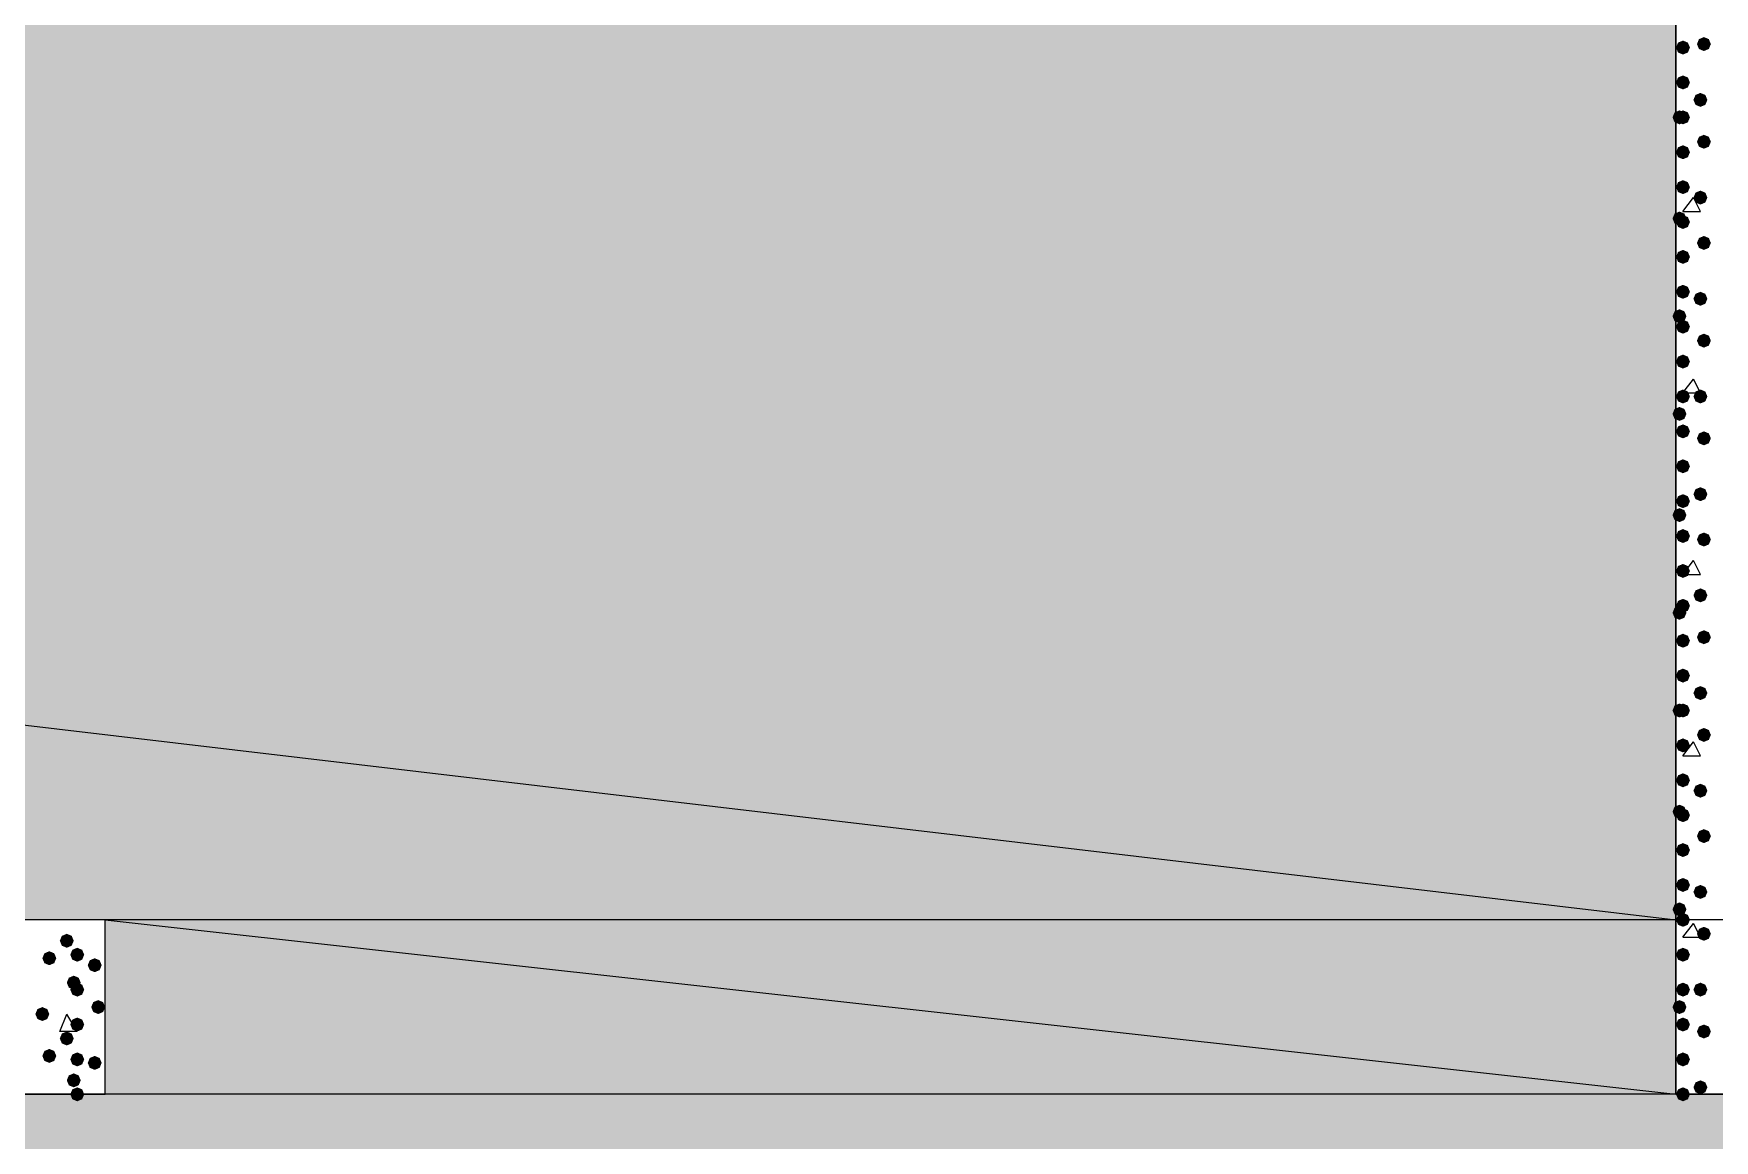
# Model space of a CAD drawing. Header units: millimetres. Extents: x 0 to 420, y 0 to 297.
# Drawn here: x 174.86 to 195.24, y 105.19 to 118.62 of the extents above; entities that cross this region are included whole.
import ezdxf

# ---------------------------------------------------------------- set-up
doc = ezdxf.new("R2010")
doc.units = ezdxf.units.MM
doc.layers.get('0').update_dxf_attribs({"linetype": 'CONTINUOUS'})

msp = doc.modelspace()

# ---------------------------------------------------------------- hatches: boundary and pattern name
at = {"true_color": 0x000008}
h = msp.add_hatch(color=0, dxfattribs=at)
h.paths.add_polyline_path([(194.775667, 126.915333), (33.401, 126.915333), (194.775667, 107.865333)], flags=0)
h.paths.add_polyline_path([(33.401, 126.915333), (194.775667, 107.865333), (33.401, 107.865333)], flags=0)
for points in [[(194.945, 118.448667), (194.920129, 118.388871), (194.860333, 118.364), (194.800538, 118.388871), (194.775667, 118.448667), (194.800537, 118.508462), (194.860333, 118.533333), (194.920129, 118.508463)], [(195.199, 118.491), (195.174129, 118.431204), (195.114333, 118.406333), (195.054538, 118.431204), (195.029667, 118.491), (195.054537, 118.550796), (195.114333, 118.575667), (195.174129, 118.550796)], [(194.945, 118.025333), (194.920129, 117.965538), (194.860333, 117.940667), (194.800538, 117.965538), (194.775667, 118.025333), (194.800537, 118.085129), (194.860333, 118.11), (194.920129, 118.085129)], [(195.156667, 117.813667), (195.131796, 117.753871), (195.072, 117.729), (195.012204, 117.753871), (194.987333, 117.813667), (195.012204, 117.873462), (195.072, 117.898333), (195.131796, 117.873463)], [(194.902667, 117.602), (194.877796, 117.542204), (194.818, 117.517333), (194.758204, 117.542204), (194.733333, 117.602), (194.758204, 117.661796), (194.818, 117.686667), (194.877796, 117.661796)], [(194.945, 117.602), (194.920129, 117.542204), (194.860333, 117.517333), (194.800538, 117.542204), (194.775667, 117.602), (194.800537, 117.661796), (194.860333, 117.686667), (194.920129, 117.661796)], [(194.945, 117.178667), (194.920129, 117.118871), (194.860333, 117.094), (194.800538, 117.118871), (194.775667, 117.178667), (194.800537, 117.238462), (194.860333, 117.263333), (194.920129, 117.238463)], [(195.199, 117.305667), (195.174129, 117.245871), (195.114333, 117.221), (195.054538, 117.245871), (195.029667, 117.305667), (195.054537, 117.365462), (195.114333, 117.390333), (195.174129, 117.365463)], [(194.945, 116.755333), (194.920129, 116.695538), (194.860333, 116.670667), (194.800538, 116.695538), (194.775667, 116.755333), (194.800537, 116.815129), (194.860333, 116.84), (194.920129, 116.815129)], [(195.156667, 116.628333), (195.131796, 116.568537), (195.072, 116.543667), (195.012204, 116.568537), (194.987333, 116.628333), (195.012204, 116.688129), (195.072, 116.713), (195.131796, 116.688129)], [(194.902667, 116.374333), (194.877796, 116.314537), (194.818, 116.289667), (194.758204, 116.314537), (194.733333, 116.374333), (194.758204, 116.434129), (194.818, 116.459), (194.877796, 116.434129)], [(194.945, 116.332), (194.920129, 116.272204), (194.860333, 116.247333), (194.800538, 116.272204), (194.775667, 116.332), (194.800537, 116.391796), (194.860333, 116.416667), (194.920129, 116.391796)], [(194.945, 115.908667), (194.920129, 115.848871), (194.860333, 115.824), (194.800538, 115.848871), (194.775667, 115.908667), (194.800537, 115.968462), (194.860333, 115.993333), (194.920129, 115.968463)], [(195.199, 116.078), (195.174129, 116.018204), (195.114333, 115.993333), (195.054538, 116.018204), (195.029667, 116.078), (195.054537, 116.137796), (195.114333, 116.162667), (195.174129, 116.137796)], [(194.945, 115.485333), (194.920129, 115.425538), (194.860333, 115.400667), (194.800538, 115.425538), (194.775667, 115.485333), (194.800537, 115.545129), (194.860333, 115.57), (194.920129, 115.545129)], [(195.156667, 115.400667), (195.131796, 115.340871), (195.072, 115.316), (195.012204, 115.340871), (194.987333, 115.400667), (195.012204, 115.460462), (195.072, 115.485333), (195.131796, 115.460463)], [(194.902667, 115.189), (194.877796, 115.129204), (194.818, 115.104333), (194.758204, 115.129204), (194.733333, 115.189), (194.758204, 115.248796), (194.818, 115.273667), (194.877796, 115.248796)], [(194.945, 115.062), (194.920129, 115.002204), (194.860333, 114.977333), (194.800538, 115.002204), (194.775667, 115.062), (194.800537, 115.121796), (194.860333, 115.146667), (194.920129, 115.121796)], [(195.199, 114.892667), (195.174129, 114.832871), (195.114333, 114.808), (195.054538, 114.832871), (195.029667, 114.892667), (195.054537, 114.952462), (195.114333, 114.977333), (195.174129, 114.952463)], [(194.945, 114.638667), (194.920129, 114.578871), (194.860333, 114.554), (194.800538, 114.578871), (194.775667, 114.638667), (194.800537, 114.698462), (194.860333, 114.723333), (194.920129, 114.698463)], [(194.945, 114.215333), (194.920129, 114.155538), (194.860333, 114.130667), (194.800538, 114.155538), (194.775667, 114.215333), (194.800537, 114.275129), (194.860333, 114.3), (194.920129, 114.275129)], [(195.156667, 114.215333), (195.131796, 114.155538), (195.072, 114.130667), (195.012204, 114.155538), (194.987333, 114.215333), (195.012204, 114.275129), (195.072, 114.3), (195.131796, 114.275129)], [(194.902667, 114.003667), (194.877796, 113.943871), (194.818, 113.919), (194.758204, 113.943871), (194.733333, 114.003667), (194.758204, 114.063462), (194.818, 114.088333), (194.877796, 114.063463)], [(194.945, 113.792), (194.920129, 113.732204), (194.860333, 113.707333), (194.800538, 113.732204), (194.775667, 113.792), (194.800537, 113.851796), (194.860333, 113.876667), (194.920129, 113.851796)], [(195.199, 113.707333), (195.174129, 113.647538), (195.114333, 113.622667), (195.054538, 113.647538), (195.029667, 113.707333), (195.054537, 113.767129), (195.114333, 113.792), (195.174129, 113.767129)], [(194.945, 113.368667), (194.920129, 113.308871), (194.860333, 113.284), (194.800538, 113.308871), (194.775667, 113.368667), (194.800537, 113.428462), (194.860333, 113.453333), (194.920129, 113.428463)], [(194.945, 112.945333), (194.920129, 112.885538), (194.860333, 112.860667), (194.800538, 112.885538), (194.775667, 112.945333), (194.800537, 113.005129), (194.860333, 113.03), (194.920129, 113.005129)], [(195.156667, 113.03), (195.131796, 112.970204), (195.072, 112.945333), (195.012204, 112.970204), (194.987333, 113.03), (195.012204, 113.089796), (195.072, 113.114667), (195.131796, 113.089796)], [(194.902667, 112.776), (194.877796, 112.716204), (194.818, 112.691333), (194.758204, 112.716204), (194.733333, 112.776), (194.758204, 112.835796), (194.818, 112.860667), (194.877796, 112.835796)], [(194.945, 112.522), (194.920129, 112.462204), (194.860333, 112.437333), (194.800538, 112.462204), (194.775667, 112.522), (194.800537, 112.581796), (194.860333, 112.606667), (194.920129, 112.581796)], [(195.199, 112.479667), (195.174129, 112.419871), (195.114333, 112.395), (195.054538, 112.419871), (195.029667, 112.479667), (195.054537, 112.539462), (195.114333, 112.564333), (195.174129, 112.539463)], [(194.945, 112.098667), (194.920129, 112.038871), (194.860333, 112.014), (194.800538, 112.038871), (194.775667, 112.098667), (194.800537, 112.158462), (194.860333, 112.183333), (194.920129, 112.158463)], [(194.945, 111.675333), (194.920129, 111.615538), (194.860333, 111.590667), (194.800538, 111.615538), (194.775667, 111.675333), (194.800537, 111.735129), (194.860333, 111.76), (194.920129, 111.735129)], [(195.156667, 111.802333), (195.131796, 111.742537), (195.072, 111.717667), (195.012204, 111.742537), (194.987333, 111.802333), (195.012204, 111.862129), (195.072, 111.887), (195.131796, 111.862129)], [(194.902667, 111.590667), (194.877796, 111.530871), (194.818, 111.506), (194.758204, 111.530871), (194.733333, 111.590667), (194.758204, 111.650462), (194.818, 111.675333), (194.877796, 111.650463)], [(194.945, 111.252), (194.920129, 111.192204), (194.860333, 111.167333), (194.800538, 111.192204), (194.775667, 111.252), (194.800537, 111.311796), (194.860333, 111.336667), (194.920129, 111.311796)], [(195.199, 111.294333), (195.174129, 111.234537), (195.114333, 111.209667), (195.054538, 111.234537), (195.029667, 111.294333), (195.054537, 111.354129), (195.114333, 111.379), (195.174129, 111.354129)], [(194.945, 110.828667), (194.920129, 110.768871), (194.860333, 110.744), (194.800538, 110.768871), (194.775667, 110.828667), (194.800537, 110.888462), (194.860333, 110.913333), (194.920129, 110.888463)], [(195.156667, 110.617), (195.131796, 110.557204), (195.072, 110.532333), (195.012204, 110.557204), (194.987333, 110.617), (195.012204, 110.676796), (195.072, 110.701667), (195.131796, 110.676796)], [(194.902667, 110.405333), (194.877796, 110.345538), (194.818, 110.320667), (194.758204, 110.345538), (194.733333, 110.405333), (194.758204, 110.465129), (194.818, 110.49), (194.877796, 110.465129)], [(194.945, 110.405333), (194.920129, 110.345538), (194.860333, 110.320667), (194.800538, 110.345538), (194.775667, 110.405333), (194.800537, 110.465129), (194.860333, 110.49), (194.920129, 110.465129)], [(195.199, 110.109), (195.174129, 110.049204), (195.114333, 110.024333), (195.054538, 110.049204), (195.029667, 110.109), (195.054537, 110.168796), (195.114333, 110.193667), (195.174129, 110.168796)], [(194.945, 109.982), (194.920129, 109.922204), (194.860333, 109.897333), (194.800538, 109.922204), (194.775667, 109.982), (194.800537, 110.041796), (194.860333, 110.066667), (194.920129, 110.041796)], [(194.945, 109.558667), (194.920129, 109.498871), (194.860333, 109.474), (194.800538, 109.498871), (194.775667, 109.558667), (194.800537, 109.618462), (194.860333, 109.643333), (194.920129, 109.618463)], [(195.156667, 109.431667), (195.131796, 109.371871), (195.072, 109.347), (195.012204, 109.371871), (194.987333, 109.431667), (195.012204, 109.491462), (195.072, 109.516333), (195.131796, 109.491463)], [(194.902667, 109.177667), (194.877796, 109.117871), (194.818, 109.093), (194.758204, 109.117871), (194.733333, 109.177667), (194.758204, 109.237462), (194.818, 109.262333), (194.877796, 109.237463)], [(194.945, 109.135333), (194.920129, 109.075538), (194.860333, 109.050667), (194.800538, 109.075538), (194.775667, 109.135333), (194.800537, 109.195129), (194.860333, 109.22), (194.920129, 109.195129)], [(195.199, 108.881333), (195.174129, 108.821537), (195.114333, 108.796667), (195.054538, 108.821537), (195.029667, 108.881333), (195.054537, 108.941129), (195.114333, 108.966), (195.174129, 108.941129)], [(194.945, 108.712), (194.920129, 108.652204), (194.860333, 108.627333), (194.800538, 108.652204), (194.775667, 108.712), (194.800537, 108.771796), (194.860333, 108.796667), (194.920129, 108.771796)], [(194.945, 108.288667), (194.920129, 108.228871), (194.860333, 108.204), (194.800538, 108.228871), (194.775667, 108.288667), (194.800537, 108.348462), (194.860333, 108.373333), (194.920129, 108.348463)], [(195.156667, 108.204), (195.131796, 108.144204), (195.072, 108.119333), (195.012204, 108.144204), (194.987333, 108.204), (195.012204, 108.263796), (195.072, 108.288667), (195.131796, 108.263796)], [(194.902667, 107.992333), (194.877796, 107.932538), (194.818, 107.907667), (194.758204, 107.932538), (194.733333, 107.992333), (194.758204, 108.052129), (194.818, 108.077), (194.877796, 108.052129)], [(194.945, 107.865333), (194.920129, 107.805538), (194.860333, 107.780667), (194.800538, 107.805538), (194.775667, 107.865333), (194.800537, 107.925129), (194.860333, 107.95), (194.920129, 107.925129)]]:
    msp.add_hatch(color=0, dxfattribs=at).paths.add_polyline_path(points, flags=0)
h = msp.add_hatch(color=0, dxfattribs=at)
h.paths.add_polyline_path([(194.775667, 107.865333), (175.725667, 107.865333), (194.775667, 105.748667)], flags=0)
h.paths.add_polyline_path([(175.725667, 107.865333), (194.775667, 105.748667), (175.725667, 105.748667)], flags=0)
at = {"true_color": 0x000007}
for points in [[(175.344667, 107.611333), (175.319796, 107.551537), (175.26, 107.526667), (175.200204, 107.551537), (175.175333, 107.611333), (175.200204, 107.671129), (175.26, 107.696), (175.319796, 107.671129)], [(195.199, 107.696), (195.174129, 107.636204), (195.114333, 107.611333), (195.054538, 107.636204), (195.029667, 107.696), (195.054537, 107.755796), (195.114333, 107.780667), (195.174129, 107.755796)], [(175.133, 107.399667), (175.108129, 107.339871), (175.048333, 107.315), (174.988538, 107.339871), (174.963667, 107.399667), (174.988537, 107.459462), (175.048333, 107.484333), (175.108129, 107.459463)], [(175.471667, 107.442), (175.446796, 107.382204), (175.387, 107.357333), (175.327204, 107.382204), (175.302333, 107.442), (175.327204, 107.501796), (175.387, 107.526667), (175.446796, 107.501796)], [(194.945, 107.442), (194.920129, 107.382204), (194.860333, 107.357333), (194.800538, 107.382204), (194.775667, 107.442), (194.800537, 107.501796), (194.860333, 107.526667), (194.920129, 107.501796)], [(175.683333, 107.315), (175.658462, 107.255204), (175.598667, 107.230333), (175.538871, 107.255204), (175.514, 107.315), (175.538871, 107.374796), (175.598667, 107.399667), (175.658462, 107.374796)], [(175.429333, 107.103333), (175.404462, 107.043538), (175.344667, 107.018667), (175.284871, 107.043538), (175.26, 107.103333), (175.284871, 107.163129), (175.344667, 107.188), (175.404462, 107.163129)], [(175.471667, 107.018667), (175.446796, 106.958871), (175.387, 106.934), (175.327204, 106.958871), (175.302333, 107.018667), (175.327204, 107.078462), (175.387, 107.103333), (175.446796, 107.078463)], [(194.945, 107.018667), (194.920129, 106.958871), (194.860333, 106.934), (194.800538, 106.958871), (194.775667, 107.018667), (194.800537, 107.078462), (194.860333, 107.103333), (194.920129, 107.078463)], [(195.156667, 107.018667), (195.131796, 106.958871), (195.072, 106.934), (195.012204, 106.958871), (194.987333, 107.018667), (195.012204, 107.078462), (195.072, 107.103333), (195.131796, 107.078463)], [(175.725667, 106.807), (175.700796, 106.747204), (175.641, 106.722333), (175.581204, 106.747204), (175.556333, 106.807), (175.581204, 106.866796), (175.641, 106.891667), (175.700796, 106.866796)], [(194.902667, 106.807), (194.877796, 106.747204), (194.818, 106.722333), (194.758204, 106.747204), (194.733333, 106.807), (194.758204, 106.866796), (194.818, 106.891667), (194.877796, 106.866796)], [(175.048333, 106.722333), (175.023462, 106.662537), (174.963667, 106.637667), (174.903871, 106.662537), (174.879, 106.722333), (174.903871, 106.782129), (174.963667, 106.807), (175.023462, 106.782129)], [(175.471667, 106.595333), (175.446796, 106.535538), (175.387, 106.510667), (175.327204, 106.535538), (175.302333, 106.595333), (175.327204, 106.655129), (175.387, 106.68), (175.446796, 106.655129)], [(194.945, 106.595333), (194.920129, 106.535538), (194.860333, 106.510667), (194.800538, 106.535538), (194.775667, 106.595333), (194.800537, 106.655129), (194.860333, 106.68), (194.920129, 106.655129)], [(175.344667, 106.426), (175.319796, 106.366204), (175.26, 106.341333), (175.200204, 106.366204), (175.175333, 106.426), (175.200204, 106.485796), (175.26, 106.510667), (175.319796, 106.485796)], [(195.199, 106.510667), (195.174129, 106.450871), (195.114333, 106.426), (195.054538, 106.450871), (195.029667, 106.510667), (195.054537, 106.570462), (195.114333, 106.595333), (195.174129, 106.570463)], [(175.133, 106.214333), (175.108129, 106.154537), (175.048333, 106.129667), (174.988538, 106.154537), (174.963667, 106.214333), (174.988537, 106.274129), (175.048333, 106.299), (175.108129, 106.274129)], [(175.471667, 106.172), (175.446796, 106.112204), (175.387, 106.087333), (175.327204, 106.112204), (175.302333, 106.172), (175.327204, 106.231796), (175.387, 106.256667), (175.446796, 106.231796)], [(175.683333, 106.129667), (175.658462, 106.069871), (175.598667, 106.045), (175.538871, 106.069871), (175.514, 106.129667), (175.538871, 106.189462), (175.598667, 106.214333), (175.658462, 106.189463)], [(194.945, 106.172), (194.920129, 106.112204), (194.860333, 106.087333), (194.800538, 106.112204), (194.775667, 106.172), (194.800537, 106.231796), (194.860333, 106.256667), (194.920129, 106.231796)], [(175.429333, 105.918), (175.404462, 105.858204), (175.344667, 105.833333), (175.284871, 105.858204), (175.26, 105.918), (175.284871, 105.977796), (175.344667, 106.002667), (175.404462, 105.977796)], [(175.471667, 105.748667), (175.446796, 105.688871), (175.387, 105.664), (175.327204, 105.688871), (175.302333, 105.748667), (175.327204, 105.808462), (175.387, 105.833333), (175.446796, 105.808463)], [(194.945, 105.748667), (194.920129, 105.688871), (194.860333, 105.664), (194.800538, 105.688871), (194.775667, 105.748667), (194.800537, 105.808462), (194.860333, 105.833333), (194.920129, 105.808463)], [(195.156667, 105.833333), (195.131796, 105.773538), (195.072, 105.748667), (195.012204, 105.773538), (194.987333, 105.833333), (195.012204, 105.893129), (195.072, 105.918), (195.131796, 105.893129)]]:
    msp.add_hatch(color=0, dxfattribs=at).paths.add_polyline_path(points, flags=0)
at = {"true_color": 0x000008}
h = msp.add_hatch(color=0, dxfattribs=at)
h.paths.add_polyline_path([(379.518333, 105.748667), (33.401, 105.748667), (379.518333, 86.656333)], flags=0)
h.paths.add_polyline_path([(33.401, 105.748667), (379.518333, 86.656333), (33.401, 86.656333)], flags=0)

# ---------------------------------------------------------------- linework, layer by layer
at = {"color": 0, "true_color": 0x000007}
for points in [[(32.342667, 126.915333), (32.342667, 150.241), (380.576667, 150.241), (380.576667, 126.915333), (218.101333, 126.915333), (218.101333, 105.748667), (194.775667, 105.748667), (194.775667, 126.915333)], [(32.342667, 126.915333), (32.342667, 150.241), (380.576667, 150.241), (380.576667, 126.915333), (218.101333, 126.915333), (218.101333, 105.748667), (194.775667, 105.748667), (194.775667, 126.915333)], [(173.609, 107.865333), (173.609, 105.748667), (175.725667, 105.748667), (175.725667, 107.865333)], [(194.775667, 107.865333), (194.775667, 105.748667), (196.892333, 105.748667), (196.892333, 107.865333)]]:
    msp.add_lwpolyline(points, close=True, dxfattribs=at)
at = {"color": 0, "true_color": 0x000008}
for points in [[(194.775667, 126.915333), (33.401, 126.915333), (194.775667, 107.865333)], [(33.401, 126.915333), (194.775667, 107.865333), (33.401, 107.865333)], [(194.775667, 107.865333), (175.725667, 107.865333), (194.775667, 105.748667)], [(175.725667, 107.865333), (194.775667, 105.748667), (175.725667, 105.748667)], [(379.518333, 105.748667), (33.401, 105.748667), (379.518333, 86.656333)]]:
    msp.add_lwpolyline(points, close=True, dxfattribs=at)
at = {"color": 0, "true_color": 0x000007}
for points in [[(194.775667, 126.915333), (194.775667, 107.865333)], [(194.860333, 107.653667), (194.987333, 107.823)], [(194.860333, 107.653667), (195.072, 107.653667)], [(195.072, 107.653667), (194.987333, 107.823)], [(175.387, 106.510667), (175.175333, 106.510667), (175.26, 106.722333)], [(175.387, 106.510667), (175.26, 106.722333)]]:
    msp.add_lwpolyline(points, dxfattribs=at)
at = {"color": 0, "true_color": 0x000008}
for points in [[(194.860333, 116.459), (194.987333, 116.628333)], [(195.072, 116.459), (194.987333, 116.628333)], [(194.860333, 116.459), (195.072, 116.459)], [(194.860333, 114.257667), (194.987333, 114.427)], [(195.072, 114.257667), (194.987333, 114.427)], [(194.860333, 114.257667), (195.072, 114.257667)], [(194.860333, 112.056333), (194.987333, 112.225667)], [(195.072, 112.056333), (194.987333, 112.225667)], [(194.860333, 112.056333), (195.072, 112.056333)], [(194.860333, 109.855), (194.987333, 110.024333)], [(195.072, 109.855), (194.987333, 110.024333)], [(194.860333, 109.855), (195.072, 109.855)]]:
    msp.add_lwpolyline(points, dxfattribs=at)

doc.saveas('drawing.dxf')
